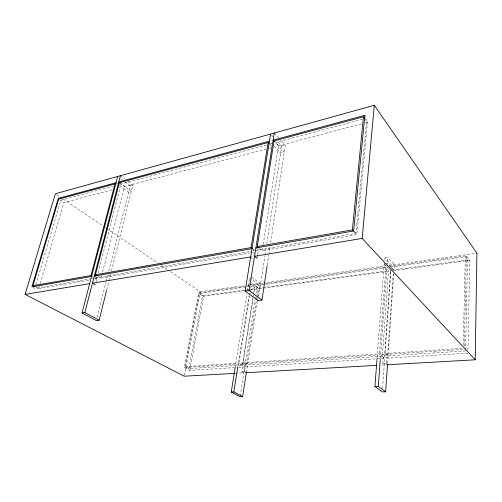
<?xml version="1.0" encoding="UTF-8"?>
<svg xmlns="http://www.w3.org/2000/svg" width="502" height="502" viewBox="0 0 502 502"><rect width="100%" height="100%" fill="white"/><g stroke="black" fill="none" stroke-linecap="round" stroke-linejoin="round"><path stroke-width="0.38" stroke-dasharray="2.51 1.88" d="M467.939 350.051L469.753 260.375L466.383 255.706L389.991 266.305M464.344 346.198L466.383 255.706M465.605 350.132L467.563 259.91L465.298 256.798L390.87 267.07L393.518 269.932L467.563 259.91M463.246 345.2L465.298 256.798M386.126 362.852L386.534 356.941L383.283 357.148L382.806 363.781L384.231 364.929L379.556 365.192M465.592 350.911L387.588 355.887L393.248 273.841M387.588 363.272L393.725 274.042M469.753 260.375L393.963 270.584L394.365 264.686L387.739 257.426L384.626 257.884L384.45 260.224M387.588 355.887L384.745 353.502L390.644 270.183M382.599 388.027L390.901 270.559M390.958 269.781L391.284 265.112L384.626 257.884M252.989 298.91L243.006 362.852L246.426 364.891L382.38 356.219L388.561 270.603L385.881 267.754L255.041 285.814L253.956 292.748M382.38 356.219L379.512 353.847L385.881 267.754M380.347 358.227L387.055 266.8M387.111 266.022L387.739 257.426M377.109 357.65L384.212 263.337M259.484 248.39L262.27 250.724L356.834 234.647L367.47 122.3L365.243 119.238M255.192 250.623L355.88 233.38L366.88 118.07L364.872 115.291M267.221 265.213L268.739 255.141M268.852 254.37L270.02 246.62M270.603 242.748L285.287 145.166L280.543 139.97M246.426 364.891L256.321 300.629M256.44 299.851L256.798 297.529M256.917 296.757L258.229 288.236L255.041 285.814M246.325 372.704L257.275 301.269M257.394 300.497L257.752 298.169M257.871 297.397L260.011 283.442L252.048 277.299M258.775 295.91L264.918 255.763M265.031 254.991L266.217 247.266M266.807 243.407L281.678 146.113L276.922 140.943M235.281 373.325L243.79 372.848L242.083 371.856L242.999 365.977L245.528 365.82L244.618 371.712M262.27 250.724L262.747 247.637M263.224 244.549L278.535 145.818L275.529 142.568M240.213 395.94L255.066 300.02M255.185 299.248L255.543 296.927M256.02 293.833L257.582 283.781L249.601 277.656L247.618 290.024M257.225 257.608L257.582 255.349M257.702 254.596L258.417 250.071L256.397 248.383M250.347 286.46L199.187 293.526L185.238 366.661L188.827 368.568L242.378 365.149L252.876 298.025M252.995 297.253L253.359 294.938M253.479 294.166L254.326 288.763L251.119 286.353L250.272 291.731M237.892 366.366L249.092 295.885M242.378 365.149L238.946 363.115L249.663 295.565M249.783 294.799L250.147 292.497M235.093 368.066L246.997 293.883M253.943 254.489L254.188 252.989M188.827 368.568L202.538 295.772L199.187 293.526M189.769 370.388L203.68 296.218L198.673 292.848L184.397 367.546L189.769 370.388L237.735 367.414M184.353 375.44L200.273 291.781L168.572 270.333M106.719 289.899L108.802 281.559M108.99 280.8L110.697 273.985M111.45 270.948L132.835 185.32L127.502 181.203M97.112 317.515L106.091 281.791M106.28 281.032L107.811 274.952M108.765 271.149L130.169 186.022L132.835 185.32M97.921 276.282L101.027 278.133L101.799 275.109M102.571 272.084L124.389 186.581L265.891 149.163M95.035 279.156L96.579 278.892L97.162 276.633M98.135 272.862L120.097 187.717L118.968 186.869M96.02 281.98L97.131 277.688L94.32 276.018M36.1 287.401L38.629 288.744L39.288 286.498M40.166 283.498L63.873 202.582L112.599 189.7M35.88 284.628L60.849 200.141L113.358 186.06M119.953 184.29L266.411 145.015M270.189 143.999L271.701 143.597L270.333 142.135M362.344 119.288L275.36 142.618L284.226 152.188L280.605 153.116L274.318 146.396M268.915 148.366L272.699 147.362M278.535 145.818L362.193 123.699M365.211 122.902L367.47 122.3M281.678 146.113L285.287 145.166M91.295 278.685L34.776 288.368L33.063 287.458M92.054 278.56L94.345 278.164M95.041 278.045L252.23 251.125M253.002 250.994L254.545 250.73M38.629 288.744L89.626 280.072M101.027 278.133L253.786 252.167M385.423 263.663L387.306 263.399L393.963 270.584M200.273 291.781L244.418 285.619M247.511 285.186L249.061 284.967M249.833 284.86L385.85 265.872M388.956 265.439L476.9 253.165M198.673 292.848L250.435 285.669M251.979 285.456L386.879 266.738L390.87 270.998L259.195 288.738L251.201 282.657M202.538 295.772L245.823 289.918M246.595 289.811L249.689 289.39M250.46 289.29L254.326 288.763M258.229 288.236L388.561 270.603M203.68 296.218L244.455 290.727M250.605 289.892L256.76 289.064L249.82 283.825M185.238 366.661L238.946 363.115M243.006 362.852L379.512 353.847M384.745 353.502L463.177 348.325M184.397 367.546L464.275 349.317M238.506 367.37L244.7 366.987L239.561 363.95M467.87 353.17L387.946 358.114L383.685 354.563M242.083 371.856L243.985 371.75M382.806 363.781L386.076 363.592M94.715 277.788L96.579 278.892M242.102 363.787L247.222 366.83L384.695 358.315L380.416 354.776M59.989 199.972L63.873 202.582M56.638 194.625L60.516 197.255M63.108 199.005L103.224 226.138M103.87 226.571L105.809 227.889M106.455 228.322L157.572 262.897M161.449 265.52L167.919 269.9M116.062 182.728L117.593 183.883M119.859 185.596L128.612 192.21L131.286 191.526L121.302 183.933M119.884 183.155L124.389 186.581M120.668 178.731L122.45 180.099M124.829 181.919L130.169 186.022M120.386 175.713L125.13 179.371M250.674 256.936L252.713 258.586M252.18 248.528L254.42 250.385M253.027 249.475L254.043 250.31M269.668 144.143L271.187 145.749M353.866 231.478L356.834 234.647M384.174 263.845L385.982 265.771M353.646 230.989L355.88 233.38M271.632 135.207L273.747 137.504M274.224 133.043L278.441 137.661"/><path stroke-width="0.75" d="M386.076 363.592L387.488 364.747L475.225 359.802L476.9 253.165L374.291 105.288L55.345 193.753L25.1 294.379L184.209 376.205L234.503 373.369M377.052 358.428L374.938 386.49L382.323 391.918L385.63 391.811L387.506 364.515M385.63 391.811L378.288 386.358L380.29 359.012M475.225 359.802L362.18 238.425L374.291 105.288M353.377 230.951L352.385 229.891L363.461 116.79L274.023 140.943L257.256 246.52L258.925 247.919M270.572 134.059L245.145 291.041L258.072 300.547L261.975 300.064L267.108 265.985M235.093 368.066L231.246 392.024L240.094 396.712L242.654 396.624L246.344 372.591M242.654 396.624L233.825 391.924L237.766 367.138M261.975 300.064L249.105 290.514L274.224 133.043M252.18 248.528L251.056 247.605L268.156 142.53L119.319 182.728L95.436 274.801L97.3 275.912M117.7 176.459L82.002 312.959L96.346 320.558L99.151 320.207L106.531 290.652M82.002 312.959L84.819 312.577L120.386 175.713M32.944 285.726L90.981 275.579L115.014 183.889L58.69 199.099L32.944 285.726L34.839 286.73M116.062 182.728L58.251 198.397L31.921 286.855L91.533 276.502M269.423 141.162L118.754 182L120.279 183.161M95.436 274.801L251.056 247.605M257.256 246.52L352.385 229.891M94.32 276.018L252.017 248.641M255.894 247.963L353.646 230.989L364.872 115.291L273.088 140.171L274.45 141.639M25.1 294.379L89.663 283.661M250.674 256.936L92.456 283.197L95.286 284.841M362.18 238.425L254.564 256.29L257.106 258.367M245.145 291.041L249.105 290.514M376.437 365.368L246.325 372.704L244.618 371.712M231.246 392.024L233.825 391.924M374.938 386.49L378.288 386.358M84.819 312.577L99.151 320.207M90.981 275.579L92.224 276.32M268.156 142.53L269.166 143.603M363.461 116.79L364.797 118.629"/></g></svg>
